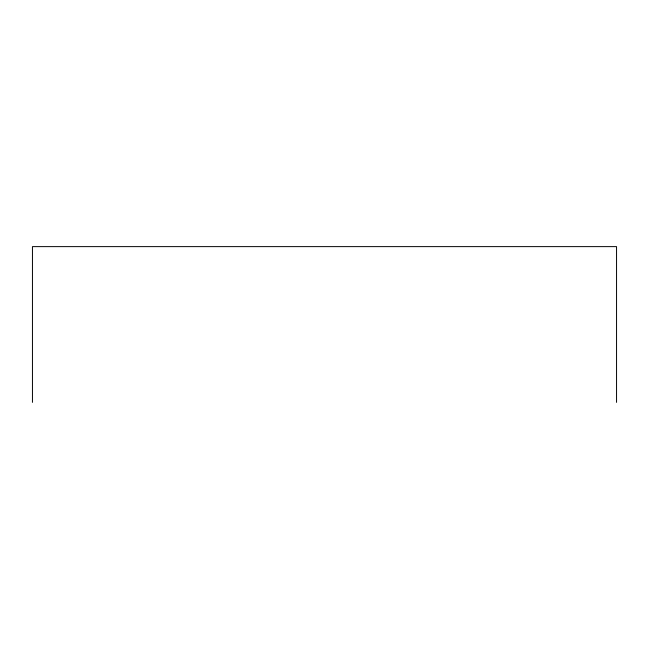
<?xml version="1.0" encoding="UTF-8"?>
<svg xmlns="http://www.w3.org/2000/svg" width="649" height="649" viewBox="0 0 649 649"><rect width="100%" height="100%" fill="white"/><g stroke="black" fill="none" stroke-linecap="round" stroke-linejoin="round"><path stroke-width="0.97" d="M616.55 402.38L616.55 246.62L32.45 246.62L32.45 402.38"/></g></svg>
